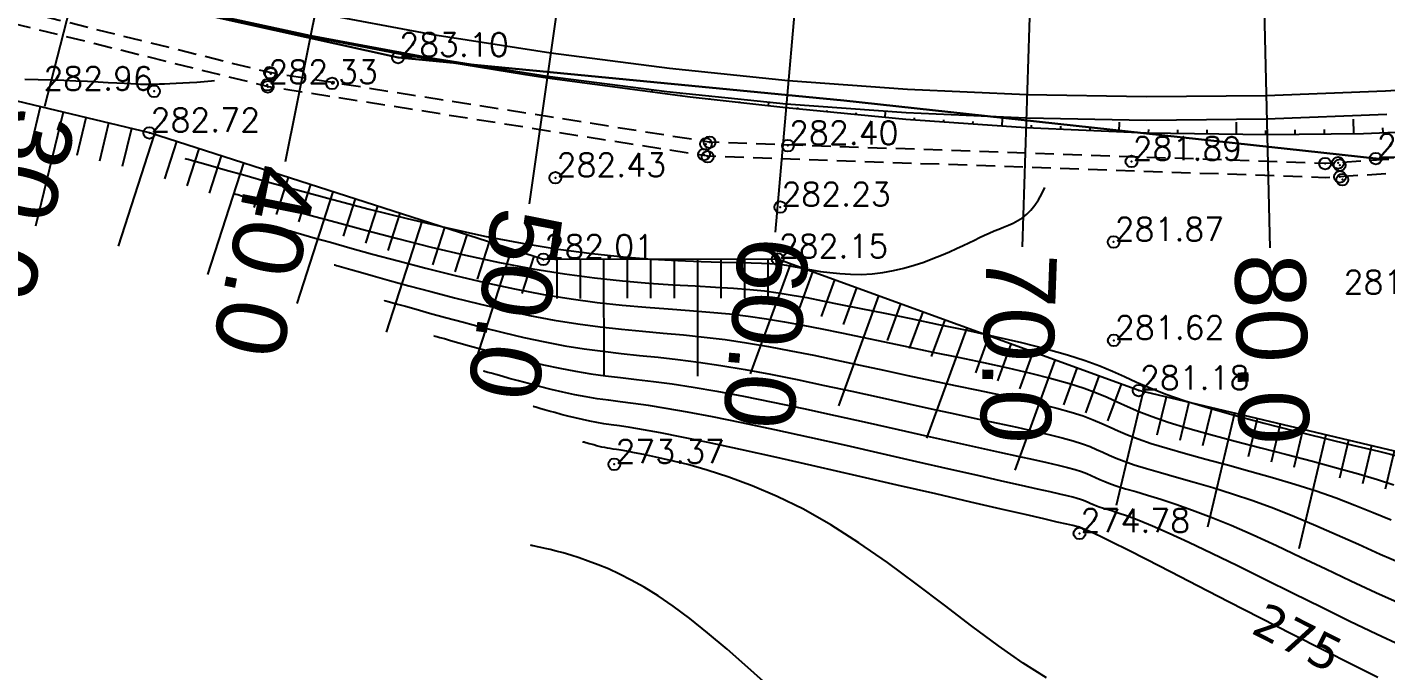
# Model space of a CAD drawing. Header units: millimetres. Extents: x 524954 to 526204, y 9523489 to 9524010.
# Drawn here: x 525067.7 to 525125.6, y 9523742.4 to 9523769.8 of the extents above; entities that cross this region are included whole.
import ezdxf
from ezdxf.enums import TextEntityAlignment as Align

# ---------------------------------------------------------------- set-up
doc = ezdxf.new("R2010")
doc.units = ezdxf.units.MM
doc.header["$PDMODE"] = 32
doc.header["$PDSIZE"] = 0.5
doc.linetypes.add('CACHE2', pattern=[4.7625, 3.175, -1.5875])
for name, color, linetype in [('Bord_Route_Existante', 6, 'Continuous'), ('Caniveau', 5, 'CACHE2'), ('CN_01_00', 3, 'Continuous'), ('CN_02_00', 4, 'Continuous'), ('CN_05_00', 6, 'Continuous'), ('CN_10_00', 1, 'Continuous'), ('Cotation Courbes de niveau', 7, 'Continuous'), ('Haut_Talus', 30, 'Continuous'), ('Route - Axe Route de la corniche 1 - Restitution en plan - GEM_Berme', 7, 'Continuous'), ('Route - Axe Route de la corniche 1 - Restitution en plan - GEM_Bretelle', 7, 'Continuous'), ('Route - Axe Route de la corniche 1 - Restitution en plan - Talus déblais', 1, 'Continuous'), ('Route - Axe Route de la corniche 1 - Tabulations', 7, 'Continuous'), ('Route - Axe Route de la corniche 1 - Textes - Tabulations', 5, 'Continuous'), ('Talus', 2, 'Continuous'), ('TopoAlt', 3, 'Continuous'), ('TOPOJIS', 7, 'Continuous')]:
    doc.layers.add(name, color=color, linetype=linetype)
doc.layers.add('Bord_Route_Existante_POLY3D', color=6, linetype='Continuous', plot=False)
doc.styles.add('Affichages route', font='arial.ttf', dxfattribs={"height": 0.5})
doc.styles.add('Simplex 1.0', font='Simplex.shx', dxfattribs={"width": 0.99, "height": 1})
doc.styles.add('Verdana 1.0', font='verdana.ttf', dxfattribs={"width": 0.99, "height": 1})

# ---------------------------------------------------------------- blocks, each defined once
blk = doc.blocks.new('TCPOINT M')
at = {"color": 0}
blk.add_point((0, 0), dxfattribs=at)
at = {"layer": 'TopoAlt', "style": 'Simplex 1.0', "width": 0.99}
blk.add_attdef('ALT', (0.15, 0.15), '', height=1, dxfattribs=at)
blk = doc.blocks.new('MENSURA_TALSYM_3')
at = {"layer": 'Route - Axe Route de la corniche 1 - Restitution en plan - Talus déblais'}
for p, q in [((525078.292, 9523769.741), (525078.294, 9523769.751)), ((525079.514, 9523769.475), (525079.52, 9523769.508)), ((525080.739, 9523769.229), (525080.742, 9523769.243)), ((525081.966, 9523768.989), (525081.969, 9523769.005)), ((525083.192, 9523768.748), (525083.196, 9523768.768)), ((525084.423, 9523768.528), (525084.432, 9523768.58)), ((525085.656, 9523768.327), (525085.659, 9523768.343)), ((525086.89, 9523768.126), (525086.893, 9523768.144)), ((525088.124, 9523767.925), (525088.127, 9523767.944)), ((525089.359, 9523767.731), (525089.368, 9523767.79)), ((525090.597, 9523767.559), (525090.599, 9523767.578)), ((525091.836, 9523767.394), (525091.839, 9523767.414)), ((525093.075, 9523767.229), (525093.078, 9523767.25)), ((525094.314, 9523767.064), (525094.323, 9523767.132)), ((525095.553, 9523766.899), (525095.557, 9523766.927)), ((525096.794, 9523766.752), (525096.798, 9523766.786)), ((525098.037, 9523766.614), (525098.041, 9523766.651)), ((525099.279, 9523766.476), (525099.292, 9523766.597)), ((525100.522, 9523766.345), (525100.527, 9523766.39)), ((525101.766, 9523766.223), (525101.772, 9523766.276)), ((525103.01, 9523766.102), (525103.016, 9523766.163)), ((525104.254, 9523765.981), (525104.273, 9523766.189)), ((525105.499, 9523765.87), (525105.506, 9523765.947)), ((525106.746, 9523765.784), (525106.753, 9523765.868)), ((525107.993, 9523765.697), (525108, 9523765.789)), ((525109.24, 9523765.61), (525109.259, 9523765.914)), ((525110.488, 9523765.529), (525110.494, 9523765.638)), ((525111.736, 9523765.473), (525111.742, 9523765.59)), ((525112.985, 9523765.417), (525112.991, 9523765.543)), ((525114.234, 9523765.36), (525114.249, 9523765.772)), ((525119.232, 9523765.253), (525119.236, 9523765.765)), ((525124.232, 9523765.281), (525124.218, 9523765.893)), ((525125.481, 9523765.321), (525125.476, 9523765.525)), ((525115.483, 9523765.307), (525115.487, 9523765.452)), ((525116.733, 9523765.289), (525116.736, 9523765.442)), ((525117.982, 9523765.271), (525117.985, 9523765.432)), ((525120.482, 9523765.234), (525120.482, 9523765.412)), ((525121.732, 9523765.249), (525121.732, 9523765.435)), ((525122.982, 9523765.265), (525122.98, 9523765.459))]:
    blk.add_line(p, q, dxfattribs=at)

msp = doc.modelspace()

# ---------------------------------------------------------------- linework, layer by layer
at = {"layer": 'Bord_Route_Existante', "flags": 128}
for points in [[(525125.167, 9523764.211), (525102.493, 9523766.683), (525102.493, 9523766.683), (525083.482, 9523768.521), (525071.595, 9523771.17), (525056.669, 9523775.03), (525042.24, 9523779.013), (525025.367, 9523783.534), (525010.659, 9523787.6), (524993.307, 9523792.15), (524972.341, 9523799.079)], [(525125.167, 9523764.211), (525144.506, 9523765.617), (525155.934, 9523766.66), (525166.063, 9523767.401), (525176.444, 9523767.315)]]:
    msp.add_lwpolyline(points, dxfattribs=at)
at = {"layer": 'Bord_Route_Existante_POLY3D'}
msp.add_polyline3d([(524972.341, 9523799.079, 0), (524993.307, 9523792.15, 285.9), (525010.659, 9523787.6, 285.49), (525025.367, 9523783.534, 285.08), (525042.24, 9523779.013, 284.49), (525056.669, 9523775.03, 284), (525071.595, 9523771.17, 283.51), (525083.482, 9523768.521, 283.1), (525102.493, 9523766.683, 0), (525125.167, 9523764.211, 281.6), (525144.506, 9523765.617, 280.96)], dxfattribs=at)
at = {"layer": 'Caniveau', "ltscale": 0.25, "flags": 128}
for points in [[(525212.523, 9523742.362), (525215.682, 9523749.328), (525216.089, 9523753.459), (525215.342, 9523755.852), (525214.458, 9523757.799), (525213.085, 9523759.336), (525209.663, 9523761.362), (525205.234, 9523762.825), (525198.525, 9523764.528), (525180.8, 9523767.044), (525180.8, 9523767.044), (525161.56, 9523766.927), (525152.174, 9523766.206), (525142.387, 9523765.292), (525123.561, 9523764.031), (525123.01, 9523764), (525096.766, 9523764.91), (525078.02, 9523767.878), (525060.334, 9523772.269), (525053.844, 9523774.11), (525040.68, 9523777.734), (525026.599, 9523781.449), (525022.238, 9523782.572), (525005.16, 9523787.075), (524971.887, 9523797.649)], [(525211.995, 9523742.614), (525215.039, 9523749.294), (525215.396, 9523753.333), (525214.887, 9523755.405), (525213.976, 9523757.187), (525212.811, 9523758.664), (525209.418, 9523760.747), (525205.065, 9523762.245), (525198.408, 9523763.935), (525180.739, 9523766.443), (525180.739, 9523766.443), (525161.591, 9523766.325), (525152.225, 9523765.605), (525142.435, 9523764.691), (525123.599, 9523763.429), (525123.017, 9523763.396), (525096.708, 9523764.308), (525077.9, 9523767.286), (525060.179, 9523771.686), (525053.682, 9523773.529), (525040.523, 9523777.152), (525026.447, 9523780.866), (525022.086, 9523781.988), (525004.992, 9523786.496), (524971.704, 9523797.075)]]:
    msp.add_lwpolyline(points, dxfattribs=at)
at = {"layer": 'CN_01_00', "flags": 128}
for points, elevation in [([(525067.57, 9523767.595), (525068.134, 9523767.586), (525068.69, 9523767.572), (525069.23, 9523767.554), (525069.749, 9523767.533), (525070.241, 9523767.511), (525070.7, 9523767.488), (525071.119, 9523767.465), (525071.494, 9523767.445), (525071.818, 9523767.427), (525072.088, 9523767.412), (525072.311, 9523767.401), (525072.5, 9523767.394), (525072.665, 9523767.39), (525072.818, 9523767.388), (525072.969, 9523767.389), (525073.13, 9523767.392), (525073.311, 9523767.397), (525073.522, 9523767.404), (525073.76, 9523767.413), (525074.021, 9523767.424), (525074.302, 9523767.438), (525074.597, 9523767.454), (525074.903, 9523767.474), (525075.216, 9523767.498), (525075.531, 9523767.525), (525075.654, 9523767.537)], 283), ([(525076.527, 9523762.705), (525076.532, 9523762.704), (525076.563, 9523762.695), (525076.646, 9523762.672), (525076.809, 9523762.626), (525077.077, 9523762.55), (525077.477, 9523762.437), (525078.035, 9523762.279), (525078.778, 9523762.069), (525079.722, 9523761.803), (525080.841, 9523761.492), (525082.099, 9523761.151), (525083.461, 9523760.795), (525084.892, 9523760.437), (525086.355, 9523760.093), (525087.814, 9523759.778), (525089.235, 9523759.506), (525090.586, 9523759.288), (525091.861, 9523759.12), (525093.057, 9523758.993), (525094.173, 9523758.898), (525095.205, 9523758.828), (525096.153, 9523758.775), (525097.015, 9523758.729), (525097.787, 9523758.682), (525098.475, 9523758.628), (525099.101, 9523758.563), (525099.695, 9523758.484), (525100.287, 9523758.39), (525100.906, 9523758.278), (525101.582, 9523758.145), (525102.343, 9523757.991), (525103.22, 9523757.812), (525104.231, 9523757.608), (525105.346, 9523757.381), (525106.527, 9523757.138), (525107.734, 9523756.884), (525108.926, 9523756.622), (525110.065, 9523756.358), (525111.11, 9523756.097), (525112.022, 9523755.844), (525112.776, 9523755.602), (525113.402, 9523755.369), (525113.946, 9523755.139), (525114.455, 9523754.908), (525114.973, 9523754.671), (525115.546, 9523754.423), (525116.221, 9523754.16), (525117.042, 9523753.877), (525118.04, 9523753.572), (525119.181, 9523753.251), (525120.414, 9523752.923), (525121.691, 9523752.597), (525122.962, 9523752.282), (525124.177, 9523751.987), (525125.286, 9523751.72), (525126.24, 9523751.491)], 281), ([(525080.767, 9523759.68), (525080.77, 9523759.679), (525080.793, 9523759.673), (525080.855, 9523759.655), (525080.975, 9523759.622), (525081.173, 9523759.566), (525081.468, 9523759.482), (525081.88, 9523759.366), (525082.428, 9523759.211), (525083.124, 9523759.015), (525083.95, 9523758.785), (525084.878, 9523758.534), (525085.884, 9523758.27), (525086.939, 9523758.007), (525088.018, 9523757.753), (525089.095, 9523757.521), (525090.144, 9523757.32), (525091.143, 9523757.159), (525092.097, 9523757.031), (525093.016, 9523756.929), (525093.909, 9523756.843), (525094.787, 9523756.764), (525095.66, 9523756.684), (525096.537, 9523756.594), (525097.429, 9523756.485), (525098.343, 9523756.35), (525099.279, 9523756.192), (525100.234, 9523756.013), (525101.206, 9523755.819), (525102.193, 9523755.612), (525103.191, 9523755.398), (525104.199, 9523755.179), (525105.213, 9523754.96), (525106.23, 9523754.744), (525107.235, 9523754.533), (525108.215, 9523754.327), (525109.153, 9523754.126), (525110.034, 9523753.931), (525110.844, 9523753.744), (525111.567, 9523753.563), (525112.188, 9523753.391), (525112.699, 9523753.227), (525113.124, 9523753.069), (525113.493, 9523752.913), (525113.838, 9523752.756), (525114.19, 9523752.595), (525114.579, 9523752.427), (525115.036, 9523752.249), (525115.594, 9523752.057), (525116.272, 9523751.849), (525117.057, 9523751.626), (525117.923, 9523751.388), (525118.847, 9523751.137), (525119.803, 9523750.874), (525120.768, 9523750.601), (525121.717, 9523750.318), (525122.625, 9523750.027), (525123.476, 9523749.729), (525124.28, 9523749.425), (525125.057, 9523749.115), (525125.826, 9523748.8)], 279), ([(525085.007, 9523756.655), (525085.009, 9523756.655), (525085.024, 9523756.651), (525085.063, 9523756.639), (525085.141, 9523756.617), (525085.268, 9523756.581), (525085.459, 9523756.528), (525085.724, 9523756.453), (525086.078, 9523756.353), (525086.527, 9523756.226), (525087.059, 9523756.078), (525087.658, 9523755.916), (525088.306, 9523755.746), (525088.986, 9523755.576), (525089.682, 9523755.413), (525090.377, 9523755.263), (525091.053, 9523755.133), (525091.699, 9523755.029), (525092.332, 9523754.942), (525092.974, 9523754.865), (525093.645, 9523754.787), (525094.369, 9523754.7), (525095.166, 9523754.594), (525096.059, 9523754.46), (525097.07, 9523754.288), (525098.21, 9523754.073), (525099.456, 9523753.821), (525100.773, 9523753.543), (525102.125, 9523753.248), (525103.479, 9523752.947), (525104.8, 9523752.65), (525106.054, 9523752.367), (525107.206, 9523752.108), (525108.229, 9523751.881), (525109.124, 9523751.684), (525109.902, 9523751.515), (525110.572, 9523751.368), (525111.143, 9523751.241), (525111.623, 9523751.129), (525112.024, 9523751.03), (525112.353, 9523750.939), (525112.622, 9523750.852), (525112.846, 9523750.769), (525113.04, 9523750.687), (525113.222, 9523750.605), (525113.406, 9523750.52), (525113.611, 9523750.432), (525113.852, 9523750.338), (525114.145, 9523750.237), (525114.504, 9523750.126), (525114.933, 9523750), (525115.432, 9523749.853), (525116.002, 9523749.677), (525116.644, 9523749.467), (525117.359, 9523749.215), (525118.147, 9523748.916), (525119.01, 9523748.563), (525119.944, 9523748.153), (525120.938, 9523747.697), (525121.975, 9523747.209), (525123.037, 9523746.703), (525124.11, 9523746.194), (525125.176, 9523745.695), (525126.22, 9523745.222)], 277), ([(525099.335, 9523741.65), (525098.402, 9523742.498), (525097.514, 9523743.279), (525096.682, 9523743.98), (525095.917, 9523744.587), (525095.214, 9523745.107), (525094.568, 9523745.547), (525093.974, 9523745.917), (525093.427, 9523746.226), (525092.92, 9523746.484), (525092.45, 9523746.7), (525092.01, 9523746.882), (525091.596, 9523747.038), (525091.209, 9523747.173), (525090.851, 9523747.286), (525090.524, 9523747.382), (525090.23, 9523747.461), (525089.971, 9523747.525), (525089.749, 9523747.576), (525089.566, 9523747.617), (525089.422, 9523747.648), (525089.314, 9523747.672), (525089.236, 9523747.689), (525089.185, 9523747.7), (525089.153, 9523747.707), (525089.137, 9523747.711), (525089.131, 9523747.712), (525089.13, 9523747.712)], 273)]:
    msp.add_lwpolyline(points, dxfattribs=dict(at, elevation=elevation))
at = {"layer": 'CN_02_00', "flags": 128}
for points, elevation in [([(525074.408, 9523764.218), (525074.413, 9523764.216), (525074.447, 9523764.206), (525074.542, 9523764.18), (525074.726, 9523764.128), (525075.029, 9523764.042), (525075.482, 9523763.914), (525076.113, 9523763.736), (525076.953, 9523763.498), (525078.021, 9523763.197), (525079.286, 9523762.846), (525080.709, 9523762.46), (525082.25, 9523762.057), (525083.868, 9523761.652), (525085.523, 9523761.264), (525087.174, 9523760.907), (525088.781, 9523760.599), (525090.308, 9523760.353), (525091.743, 9523760.164), (525093.078, 9523760.024), (525094.305, 9523759.926), (525095.415, 9523759.86), (525096.4, 9523759.82), (525097.254, 9523759.796), (525097.967, 9523759.781), (525098.537, 9523759.767), (525098.985, 9523759.753), (525099.335, 9523759.737), (525099.612, 9523759.717), (525099.841, 9523759.693), (525100.049, 9523759.662), (525100.259, 9523759.624), (525100.498, 9523759.577), (525100.784, 9523759.52), (525101.117, 9523759.459), (525101.489, 9523759.399), (525101.893, 9523759.344), (525102.323, 9523759.301), (525102.771, 9523759.275), (525103.23, 9523759.271), (525103.693, 9523759.295), (525104.155, 9523759.349), (525104.609, 9523759.432), (525105.053, 9523759.538), (525105.484, 9523759.662), (525105.896, 9523759.798), (525106.287, 9523759.942), (525106.653, 9523760.088), (525106.989, 9523760.231), (525107.295, 9523760.368), (525107.572, 9523760.497), (525107.825, 9523760.619), (525108.059, 9523760.733), (525108.278, 9523760.84), (525108.487, 9523760.941), (525108.69, 9523761.035), (525108.892, 9523761.122), (525109.096, 9523761.204), (525109.301, 9523761.284), (525109.506, 9523761.368), (525109.709, 9523761.46), (525109.908, 9523761.566), (525110.102, 9523761.69), (525110.287, 9523761.836), (525110.464, 9523762.011), (525110.63, 9523762.217), (525110.785, 9523762.453), (525110.931, 9523762.714), (525111.063, 9523762.983)], 282), ([(525082.887, 9523758.168), (525082.89, 9523758.167), (525082.908, 9523758.162), (525082.959, 9523758.147), (525083.058, 9523758.119), (525083.22, 9523758.073), (525083.463, 9523758.005), (525083.802, 9523757.909), (525084.253, 9523757.782), (525084.825, 9523757.62), (525085.504, 9523757.432), (525086.268, 9523757.225), (525087.095, 9523757.008), (525087.963, 9523756.791), (525088.85, 9523756.583), (525089.736, 9523756.392), (525090.598, 9523756.227), (525091.421, 9523756.094), (525092.215, 9523755.987), (525092.995, 9523755.897), (525093.777, 9523755.815), (525094.578, 9523755.732), (525095.413, 9523755.639), (525096.298, 9523755.527), (525097.249, 9523755.387), (525098.277, 9523755.212), (525099.367, 9523755.006), (525100.503, 9523754.778), (525101.666, 9523754.533), (525102.836, 9523754.28), (525103.996, 9523754.024), (525105.126, 9523753.773), (525106.209, 9523753.534), (525107.229, 9523753.313), (525108.18, 9523753.109), (525109.058, 9523752.921), (525109.862, 9523752.747), (525110.588, 9523752.586), (525111.234, 9523752.436), (525111.796, 9523752.297), (525112.271, 9523752.165), (525112.661, 9523752.04), (525112.985, 9523751.919), (525113.267, 9523751.8), (525113.53, 9523751.68), (525113.798, 9523751.558), (525114.095, 9523751.429), (525114.444, 9523751.293), (525114.869, 9523751.147), (525115.388, 9523750.988), (525115.995, 9523750.813), (525116.678, 9523750.62), (525117.424, 9523750.407), (525118.223, 9523750.17), (525119.063, 9523749.908), (525119.932, 9523749.617), (525120.817, 9523749.295), (525121.71, 9523748.941), (525122.609, 9523748.561), (525123.516, 9523748.162), (525124.432, 9523747.752), (525125.357, 9523747.338), (525126.294, 9523746.927)], 278), ([(525126.244, 9523743.429), (525125.197, 9523743.916), (525124.059, 9523744.463), (525122.863, 9523745.05), (525121.643, 9523745.654), (525120.433, 9523746.255), (525119.267, 9523746.833), (525118.179, 9523747.365), (525117.202, 9523747.831), (525116.362, 9523748.215), (525115.654, 9523748.522), (525115.065, 9523748.763), (525114.58, 9523748.947), (525114.186, 9523749.085), (525113.871, 9523749.188), (525113.62, 9523749.265), (525113.421, 9523749.327), (525113.26, 9523749.382), (525113.127, 9523749.434), (525113.015, 9523749.482), (525112.913, 9523749.529), (525112.814, 9523749.574), (525112.707, 9523749.619), (525112.584, 9523749.665), (525112.436, 9523749.712), (525112.252, 9523749.763), (525112.013, 9523749.822), (525111.697, 9523749.896), (525111.282, 9523749.989), (525110.746, 9523750.109), (525110.069, 9523750.26), (525109.228, 9523750.449), (525108.202, 9523750.682), (525106.982, 9523750.961), (525105.605, 9523751.276), (525104.122, 9523751.614), (525102.585, 9523751.963), (525101.042, 9523752.307), (525099.545, 9523752.636), (525098.144, 9523752.934), (525096.89, 9523753.189), (525095.82, 9523753.392), (525094.919, 9523753.549), (525094.159, 9523753.668), (525093.513, 9523753.76), (525092.953, 9523753.833), (525092.45, 9523753.898), (525091.978, 9523753.964), (525091.507, 9523754.04), (525091.017, 9523754.134), (525090.514, 9523754.243), (525090.01, 9523754.361), (525089.517, 9523754.484), (525089.047, 9523754.607), (525088.613, 9523754.725), (525088.228, 9523754.832), (525087.903, 9523754.924), (525087.646, 9523754.996), (525087.454, 9523755.05), (525087.316, 9523755.089), (525087.224, 9523755.115), (525087.168, 9523755.131), (525087.139, 9523755.139), (525087.128, 9523755.142), (525087.127, 9523755.143)], 276), ([(525111.124, 9523742.052), (525110.141, 9523742.675), (525109.078, 9523743.423), (525107.952, 9523744.261), (525106.777, 9523745.154), (525105.572, 9523746.069), (525104.353, 9523746.969), (525103.135, 9523747.821), (525101.936, 9523748.589), (525100.77, 9523749.247), (525099.65, 9523749.798), (525098.586, 9523750.253), (525097.589, 9523750.623), (525096.668, 9523750.919), (525095.836, 9523751.151), (525095.101, 9523751.332), (525094.475, 9523751.471), (525093.965, 9523751.578), (525093.558, 9523751.66), (525093.239, 9523751.721), (525092.993, 9523751.764), (525092.803, 9523751.795), (525092.654, 9523751.817), (525092.53, 9523751.835), (525092.416, 9523751.854), (525092.298, 9523751.876), (525092.178, 9523751.902), (525092.057, 9523751.931), (525091.939, 9523751.96), (525091.827, 9523751.99), (525091.723, 9523752.018), (525091.63, 9523752.043), (525091.552, 9523752.065), (525091.491, 9523752.083), (525091.445, 9523752.096), (525091.412, 9523752.105), (525091.39, 9523752.111), (525091.376, 9523752.115), (525091.369, 9523752.117), (525091.367, 9523752.118), (525091.366, 9523752.118)], 274)]:
    msp.add_lwpolyline(points, dxfattribs=dict(at, elevation=elevation))
at = {"layer": 'CN_05_00', "elevation": 275, "flags": 128}
msp.add_lwpolyline([(525125.262, 9523742.069), (525124.174, 9523742.61), (525122.941, 9523743.231), (525121.615, 9523743.906), (525120.249, 9523744.605), (525118.892, 9523745.302), (525117.596, 9523745.969), (525116.413, 9523746.577), (525115.394, 9523747.099), (525114.577, 9523747.514), (525113.95, 9523747.829), (525113.485, 9523748.059), (525113.157, 9523748.217), (525112.941, 9523748.318), (525112.809, 9523748.375), (525112.736, 9523748.403), (525112.697, 9523748.416), (525112.667, 9523748.426), (525112.644, 9523748.436), (525112.623, 9523748.445), (525112.605, 9523748.453), (525112.587, 9523748.461), (525112.568, 9523748.469), (525112.546, 9523748.477), (525112.519, 9523748.486), (525112.481, 9523748.496), (525112.403, 9523748.515), (525112.251, 9523748.55), (525111.991, 9523748.61), (525111.59, 9523748.703), (525111.013, 9523748.836), (525110.227, 9523749.017), (525109.199, 9523749.256), (525107.909, 9523749.555), (525106.409, 9523749.902), (525104.766, 9523750.282), (525103.044, 9523750.677), (525101.311, 9523751.072), (525099.634, 9523751.45), (525098.078, 9523751.795), (525096.711, 9523752.091), (525095.581, 9523752.325), (525094.672, 9523752.504), (525093.95, 9523752.636), (525093.381, 9523752.732), (525092.932, 9523752.801), (525092.568, 9523752.854), (525092.256, 9523752.899), (525091.961, 9523752.947), (525091.658, 9523753.005), (525091.346, 9523753.072), (525091.033, 9523753.146), (525090.728, 9523753.222), (525090.437, 9523753.298), (525090.168, 9523753.371), (525089.929, 9523753.438), (525089.727, 9523753.494), (525089.569, 9523753.539), (525089.449, 9523753.573), (525089.364, 9523753.597), (525089.307, 9523753.613), (525089.272, 9523753.623), (525089.254, 9523753.628), (525089.248, 9523753.63), (525089.247, 9523753.63)], dxfattribs=at)
at = {"layer": 'CN_10_00', "elevation": 280, "flags": 128}
msp.add_lwpolyline([(525078.647, 9523761.193), (525078.651, 9523761.192), (525078.678, 9523761.184), (525078.75, 9523761.163), (525078.892, 9523761.124), (525079.125, 9523761.058), (525079.472, 9523760.959), (525079.957, 9523760.822), (525080.603, 9523760.64), (525081.423, 9523760.409), (525082.395, 9523760.139), (525083.489, 9523759.842), (525084.672, 9523759.533), (525085.915, 9523759.222), (525087.187, 9523758.923), (525088.455, 9523758.649), (525089.689, 9523758.413), (525090.865, 9523758.223), (525091.979, 9523758.075), (525093.036, 9523757.961), (525094.041, 9523757.871), (525094.996, 9523757.796), (525095.907, 9523757.729), (525096.776, 9523757.661), (525097.608, 9523757.584), (525098.409, 9523757.489), (525099.19, 9523757.377), (525099.964, 9523757.249), (525100.747, 9523757.104), (525101.549, 9523756.945), (525102.386, 9523756.772), (525103.271, 9523756.585), (525104.217, 9523756.386), (525105.23, 9523756.176), (525106.291, 9523755.957), (525107.371, 9523755.732), (525108.443, 9523755.505), (525109.48, 9523755.276), (525110.455, 9523755.051), (525111.339, 9523754.83), (525112.105, 9523754.618), (525112.737, 9523754.415), (525113.263, 9523754.219), (525113.72, 9523754.026), (525114.146, 9523753.832), (525114.581, 9523753.633), (525115.063, 9523753.425), (525115.629, 9523753.204), (525116.318, 9523752.967), (525117.156, 9523752.71), (525118.119, 9523752.438), (525119.169, 9523752.155), (525120.269, 9523751.867), (525121.382, 9523751.578), (525122.472, 9523751.294), (525123.501, 9523751.019), (525124.433, 9523750.759), (525125.24, 9523750.518), (525125.942, 9523750.291)], dxfattribs=at)
at = {"layer": 'Haut_Talus', "flags": 128}
msp.add_lwpolyline([(525196.209, 9523734.666), (525185.666, 9523736.075), (525174.732, 9523738.405), (525167.266, 9523739.353), (525162.456, 9523738.862), (525160.617, 9523739.586), (525160.617, 9523739.586), (525148.449, 9523742.953), (525140.268, 9523745.585), (525128.783, 9523751.058), (525115.061, 9523754.312), (525099.667, 9523759.924), (525089.678, 9523759.911), (525072.881, 9523765.307), (525051.318, 9523770.478), (525037.439, 9523773.912), (525026.483, 9523776.419), (525009.07, 9523781.626), (524998.873, 9523783.305), (524985.831, 9523787.803), (524969.54, 9523790.743)], dxfattribs=at)
at = {"layer": 'Route - Axe Route de la corniche 1 - Restitution en plan - GEM_Berme', "flags": 128}
msp.add_lwpolyline([(525045.561, 9523777.96), (525050.405, 9523776.72), (525060.092, 9523774.239), (525069.779, 9523771.758), (525074.744, 9523770.545), (525079.754, 9523769.466), (525084.792, 9523768.527), (525089.854, 9523767.728), (525094.937, 9523767.069), (525100.035, 9523766.553), (525105.146, 9523766.178), (525110.266, 9523765.945), (525115.39, 9523765.854), (525120.515, 9523765.906), (525125.636, 9523766.1)], dxfattribs=at)
at = {"layer": 'Route - Axe Route de la corniche 1 - Restitution en plan - GEM_Bretelle', "flags": 128}
msp.add_lwpolyline([(525045.809, 9523778.929), (525050.653, 9523777.688), (525060.34, 9523775.208), (525070.027, 9523772.727), (525074.968, 9523771.52), (525079.951, 9523770.447), (525084.962, 9523769.512), (525089.996, 9523768.718), (525095.051, 9523768.063), (525100.122, 9523767.549), (525105.206, 9523767.176), (525110.298, 9523766.944), (525115.394, 9523766.854), (525120.491, 9523766.906), (525125.584, 9523767.099), (525130.67, 9523767.433)], dxfattribs=at)
at = {"layer": 'Route - Axe Route de la corniche 1 - Restitution en plan - Talus déblais', "flags": 128}
msp.add_lwpolyline([(525045.538, 9523777.87), (525050.383, 9523776.635), (525060.075, 9523774.175), (525069.771, 9523771.726), (525074.738, 9523770.517), (525079.746, 9523769.424), (525083.77, 9523768.635), (525088.83, 9523767.81), (525089.844, 9523767.659), (525095.943, 9523766.847), (525100.021, 9523766.393), (525105.13, 9523765.896), (525110.253, 9523765.539), (525115.388, 9523765.309), (525120.531, 9523765.234), (525124.647, 9523765.286), (525130.821, 9523765.542)], dxfattribs=at)
at = {"layer": 'Route - Axe Route de la corniche 1 - Tabulations'}
for p, q in [((525073.376, 9523785.805), (525068.415, 9523766.43)), ((525082.61, 9523783.682), (525078.671, 9523764.074)), ((525091.916, 9523782.08), (525089.072, 9523762.284)), ((525101.297, 9523780.998), (525099.557, 9523761.074)), ((525110.724, 9523780.438), (525110.092, 9523760.448)), ((525120.167, 9523780.402), (525120.647, 9523760.408))]:
    msp.add_line(p, q, dxfattribs=at)
at = {"layer": 'Talus'}
for p, q in [((525068.227, 9523766.423), (525067.838, 9523764.802)), ((525069.199, 9523766.19), (525068.033, 9523761.328)), ((525070.171, 9523765.956), (525069.783, 9523764.336)), ((525071.144, 9523765.723), (525070.755, 9523764.103)), ((525072.116, 9523765.49), (525071.728, 9523763.869)), ((525073.084, 9523765.241), (525071.555, 9523760.481)), ((525074.036, 9523764.935), (525073.527, 9523763.349)), ((525074.989, 9523764.63), (525074.479, 9523763.043)), ((525075.941, 9523764.324), (525075.431, 9523762.737)), ((525076.893, 9523764.018), (525075.364, 9523759.258)), ((525077.845, 9523763.712), (525077.335, 9523762.125)), ((525078.797, 9523763.406), (525078.287, 9523761.82)), ((525080.701, 9523762.795), (525079.172, 9523758.034)), ((525079.749, 9523763.101), (525079.239, 9523761.514)), ((525081.653, 9523762.489), (525081.144, 9523760.902)), ((525082.605, 9523762.183), (525082.096, 9523760.596)), ((525084.509, 9523761.572), (525082.98, 9523756.811)), ((525083.557, 9523761.877), (525083.048, 9523760.291)), ((525085.462, 9523761.266), (525084.952, 9523759.679)), ((525086.414, 9523760.96), (525085.904, 9523759.373)), ((525088.318, 9523760.348), (525086.789, 9523755.588)), ((525087.366, 9523760.654), (525086.856, 9523759.067)), ((525089.27, 9523760.043), (525088.76, 9523758.456)), ((525090.249, 9523759.912), (525090.252, 9523758.245)), ((525091.249, 9523759.913), (525091.252, 9523758.247)), ((525092.249, 9523759.915), (525092.256, 9523754.915)), ((525093.249, 9523759.916), (525093.252, 9523758.249)), ((525094.249, 9523759.917), (525094.252, 9523758.251)), ((525095.249, 9523759.918), (525095.252, 9523758.252)), ((525096.249, 9523759.92), (525096.256, 9523754.92)), ((525097.249, 9523759.921), (525097.252, 9523758.254)), ((525098.249, 9523759.922), (525098.252, 9523758.256)), ((525100.214, 9523759.725), (525098.502, 9523755.027)), ((525099.249, 9523759.924), (525099.252, 9523758.257)), ((525101.154, 9523759.382), (525100.583, 9523757.816)), ((525102.093, 9523759.04), (525101.522, 9523757.474)), ((525103.033, 9523758.697), (525102.462, 9523757.131)), ((525103.972, 9523758.354), (525102.26, 9523753.657)), ((525104.912, 9523758.012), (525104.341, 9523756.446)), ((525105.851, 9523757.669), (525105.28, 9523756.104)), ((525107.73, 9523756.984), (525106.018, 9523752.287)), ((525106.791, 9523757.327), (525106.22, 9523755.761)), ((525108.67, 9523756.642), (525108.099, 9523755.076)), ((525109.609, 9523756.299), (525109.038, 9523754.734)), ((525110.549, 9523755.957), (525109.978, 9523754.391)), ((525111.488, 9523755.614), (525109.776, 9523750.917)), ((525112.428, 9523755.272), (525111.857, 9523753.706)), ((525113.367, 9523754.929), (525112.796, 9523753.363)), ((525114.307, 9523754.587), (525113.736, 9523753.021)), ((525115.253, 9523754.266), (525114.099, 9523749.401)), ((525116.226, 9523754.036), (525115.841, 9523752.414)), ((525117.199, 9523753.805), (525116.814, 9523752.183)), ((525118.172, 9523753.574), (525117.787, 9523751.952)), ((525119.145, 9523753.343), (525117.991, 9523748.478)), ((525120.118, 9523753.113), (525119.733, 9523751.491)), ((525121.091, 9523752.882), (525120.706, 9523751.26)), ((525122.064, 9523752.651), (525121.679, 9523751.029)), ((525123.037, 9523752.42), (525121.883, 9523747.555)), ((525124.01, 9523752.19), (525123.625, 9523750.568)), ((525124.983, 9523751.959), (525124.599, 9523750.337)), ((525125.956, 9523751.728), (525125.572, 9523750.107))]:
    msp.add_line(p, q, dxfattribs=at)

# ---------------------------------------------------------------- block references
at = {"layer": 'Route - Axe Route de la corniche 1 - Restitution en plan - Talus déblais'}
msp.add_blockref('MENSURA_TALSYM_3', (0, 0), dxfattribs=at)
at = {"layer": 'TOPOJIS'}
ref = msp.add_blockref('TCPOINT M', (525083.482, 9523768.521, 283.1), dxfattribs=at)
ref.add_attrib('ALT', '283.10', (525083.532, 9523768.571, 283.1), dxfattribs={"layer": 'TopoAlt', "height": 1, "style": 'Simplex 1.0', "width": 0.99})
ref = msp.add_blockref('TCPOINT M', (525077.905, 9523767.362, 282.33), dxfattribs=at)
ref.add_attrib('ALT', '282.33', (525077.955, 9523767.412, 282.33), dxfattribs={"layer": 'TopoAlt', "height": 1, "style": 'Simplex 1.0', "width": 0.99})
ref = msp.add_blockref('TCPOINT M', (525073.081, 9523767.082, 282.96), dxfattribs=at)
ref.add_attrib('ALT', '282.96', dxfattribs={"layer": 'TopoAlt', "height": 1, "style": 'Simplex 1.0', "width": 0.99}).set_placement((525073.031, 9523767.132, 282.96), align=Align.RIGHT)
for p in [(525078.02, 9523767.878, 283.04), (525078.062, 9523767.827, 282.33), (525077.928, 9523767.273, 282.81), (525080.671, 9523767.417, 282.95), (525096.609, 9523764.833, 281.71), (525096.766, 9523764.91, 282.44), (525096.527, 9523764.382, 281.76), (525096.686, 9523764.289, 282.24), (525123.01, 9523764, 281.63), (525123.561, 9523764.031, 281.6), (525123.632, 9523763.93, 280.9), (525123.641, 9523763.432, 280.9), (525123.743, 9523763.314, 281.55)]:
    msp.add_blockref('TCPOINT M', p, dxfattribs=at)
ref = msp.add_blockref('TCPOINT M', (525072.881, 9523765.307, 282.72), dxfattribs=at)
ref.add_attrib('ALT', '282.72', (525072.931, 9523765.357, 282.72), dxfattribs={"layer": 'TopoAlt', "height": 1, "style": 'Simplex 1.0', "width": 0.99})
ref = msp.add_blockref('TCPOINT M', (525100.104, 9523764.763, 282.4), dxfattribs=at)
ref.add_attrib('ALT', '282.40', (525100.154, 9523764.813, 282.4), dxfattribs={"layer": 'TopoAlt', "height": 1, "style": 'Simplex 1.0', "width": 0.99})
ref = msp.add_blockref('TCPOINT M', (525114.755, 9523764.091, 281.89), dxfattribs=at)
ref.add_attrib('ALT', '281.89', (525114.805, 9523764.141, 281.89), dxfattribs={"layer": 'TopoAlt', "height": 1, "style": 'Simplex 1.0', "width": 0.99})
ref = msp.add_blockref('TCPOINT M', (525125.167, 9523764.211, 281.6), dxfattribs=at)
ref.add_attrib('ALT', '281.60', (525125.217, 9523764.261, 281.6), dxfattribs={"layer": 'TopoAlt', "height": 1, "style": 'Simplex 1.0', "width": 0.99})
ref = msp.add_blockref('TCPOINT M', (525090.191, 9523763.394, 282.43), dxfattribs=at)
ref.add_attrib('ALT', '282.43', (525090.241, 9523763.444, 282.43), dxfattribs={"layer": 'TopoAlt', "height": 1, "style": 'Simplex 1.0', "width": 0.99})
ref = msp.add_blockref('TCPOINT M', (525099.779, 9523762.14, 282.23), dxfattribs=at)
ref.add_attrib('ALT', '282.23', (525099.829, 9523762.19, 282.23), dxfattribs={"layer": 'TopoAlt', "height": 1, "style": 'Simplex 1.0', "width": 0.99})
ref = msp.add_blockref('TCPOINT M', (525113.988, 9523760.652, 281.87), dxfattribs=at)
ref.add_attrib('ALT', '281.87', (525114.038, 9523760.702, 281.87), dxfattribs={"layer": 'TopoAlt', "height": 1, "style": 'Simplex 1.0', "width": 0.99})
ref = msp.add_blockref('TCPOINT M', (525089.678, 9523759.911, 282.01), dxfattribs=at)
ref.add_attrib('ALT', '282.01', (525089.728, 9523759.961, 282.01), dxfattribs={"layer": 'TopoAlt', "height": 1, "style": 'Simplex 1.0', "width": 0.99})
ref = msp.add_blockref('TCPOINT M', (525099.667, 9523759.924, 282.15), dxfattribs=at)
ref.add_attrib('ALT', '282.15', (525099.717, 9523759.974, 282.15), dxfattribs={"layer": 'TopoAlt', "height": 1, "style": 'Simplex 1.0', "width": 0.99})
ref = msp.add_blockref('TCPOINT M', (525128.517, 9523758.392, 281.67), dxfattribs=at)
ref.add_attrib('ALT', '281.67', dxfattribs={"layer": 'TopoAlt', "height": 1, "style": 'Simplex 1.0', "width": 0.99}).set_placement((525128.467, 9523758.442, 281.67), align=Align.RIGHT)
ref = msp.add_blockref('TCPOINT M', (525114, 9523756.453, 281.62), dxfattribs=at)
ref.add_attrib('ALT', '281.62', (525114.05, 9523756.503, 281.62), dxfattribs={"layer": 'TopoAlt', "height": 1, "style": 'Simplex 1.0', "width": 0.99})
ref = msp.add_blockref('TCPOINT M', (525115.061, 9523754.312, 281.18), dxfattribs=at)
ref.add_attrib('ALT', '281.18', (525115.111, 9523754.362, 281.18), dxfattribs={"layer": 'TopoAlt', "height": 1, "style": 'Simplex 1.0', "width": 0.99})
ref = msp.add_blockref('TCPOINT M', (525092.702, 9523751.165, 273.37), dxfattribs=at)
ref.add_attrib('ALT', '273.37', (525092.752, 9523751.215, 273.37), dxfattribs={"layer": 'TopoAlt', "height": 1, "style": 'Simplex 1.0', "width": 0.99})
ref = msp.add_blockref('TCPOINT M', (525112.537, 9523748.216, 274.78), dxfattribs=at)
ref.add_attrib('ALT', '274.78', (525112.587, 9523748.266, 274.78), dxfattribs={"layer": 'TopoAlt', "height": 1, "style": 'Simplex 1.0', "width": 0.99})

# ---------------------------------------------------------------- texts
at = {"layer": 'Cotation Courbes de niveau', "style": 'Verdana 1.0', "width": 0.99}
msp.add_text('275', height=1.5, rotation=333.03271, dxfattribs=at).set_placement((525121.86, 9523743.781, 275), align=Align.MIDDLE_CENTER)
at = {"layer": 'Route - Axe Route de la corniche 1 - Textes - Tabulations', "style": 'Affichages route'}
for s, rotation, p in [('30.0', 255.63711, (525068.353, 9523766.188)), ('40.0', 258.6421, (525078.622, 9523763.829)), ('50.0', 262.16396, (525089.037, 9523762.036)), ('60.0', 265.02875, (525099.535, 9523760.825)), ('70.0', 267.89353, (525110.085, 9523760.198)), ('80.0', 271.3745, (525120.653, 9523760.158))]:
    msp.add_text(s, height=3, rotation=rotation, dxfattribs=at).set_placement(p, align=Align.MIDDLE_LEFT)

doc.saveas('drawing.dxf')
